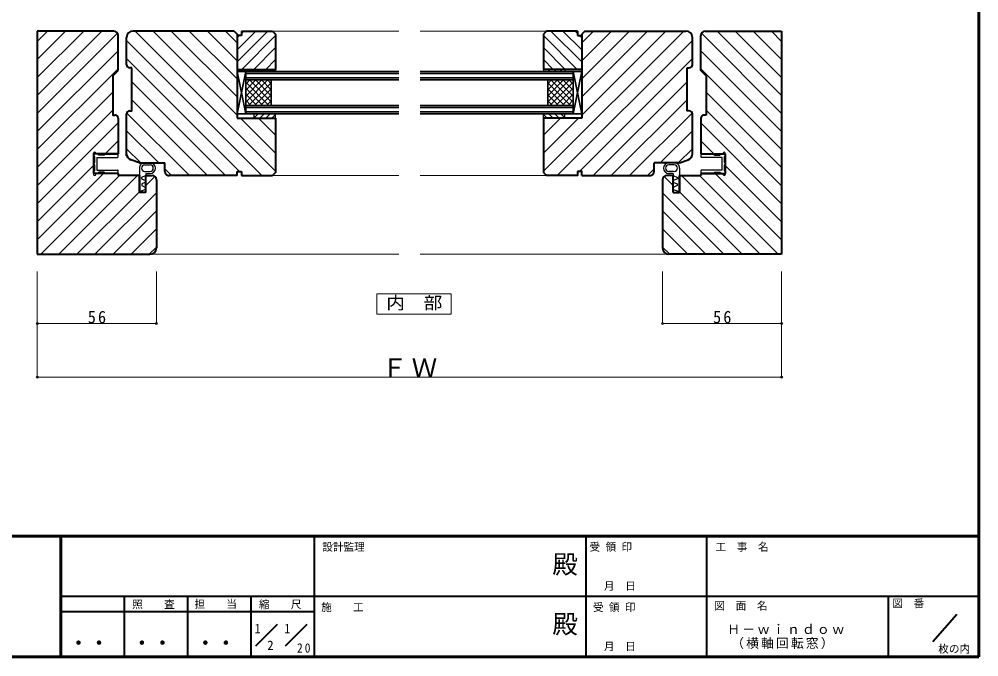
# Model space of a CAD drawing. Units: millimetres, scale not verified. Extents: x -400 to 399, y -280 to 280.
# Drawn here: x -51.7 to 399.5, y -280.5 to 19.5 of the extents above; entities that cross this region are included whole.
import ezdxf
from ezdxf.enums import TextEntityAlignment as Align

# ---------------------------------------------------------------- set-up
doc = ezdxf.new("R2010")
doc.units = ezdxf.units.MM
doc.header["$LTSCALE"] = 2
doc.header["$PDMODE"] = 32
doc.header["$PDSIZE"] = 1
for name, color, linetype, lineweight in [('0-0_0', 2, 'Continuous', 40), ('0-1_外枠', 5, 'Continuous', 60), ('1-0_アルミ', 7, 'Continuous', 25), ('1-1_木', 2, 'Continuous', 40), ('1-2_ガラス', 4, 'Continuous', 18), ('1-3_金具', 7, 'Continuous', 25), ('1-4_寸法', 4, 'Continuous', 18), ('2-1_寸法線', 7, 'Continuous', 25)]:
    doc.layers.add(name, color=color, linetype=linetype, lineweight=lineweight)
doc.styles.add('ＭＳ ゴシック', font='')
doc.styles.get('ＭＳ ゴシック').set_extended_font_data('MS Gothic')

msp = doc.modelspace()

# ---------------------------------------------------------------- linework, layer by layer
at = {"layer": '0-0_0', "color": 4, "lineweight": 18}
for p, q in [((116.387, -109.678), (116.387, -119.331)), ((151.354, -109.678), (116.387, -109.678))]:
    msp.add_line(p, q, dxfattribs=at)
at = {"layer": '0-0_0'}
for p, q in [((87.06, -280.5), (87.06, -223.7)), ((214.86, -280.5), (214.86, -223.7)), ((271.66, -280.5), (271.66, -223.7)), ((399.46, -252.1), (-32.22, -252.1)), ((-2.4, -252.1), (-2.4, -280.5)), ((27.42, -252.1), (27.42, -280.5)), ((57.24, -252.1), (57.24, -280.5)), ((356.86, -252.1), (356.86, -280.5)), ((-32.22, -259.2), (87.06, -259.2)), ((377.792, -273.241), (389.061, -260.472)), ((59.5, -275.315), (69.724, -265.091)), ((73.458, -275.315), (83.681, -265.091))]:
    msp.add_line(p, q, dxfattribs=at)
at = {"layer": '0-0_0', "color": 4, "lineweight": 18}
msp.add_lwpolyline([(116.387, -119.331), (151.354, -119.331), (151.354, -109.678)], dxfattribs=at)
at = {"layer": '0-1_外枠'}
for p, q in [((399.46, -280.5), (399.46, 280.4)), ((399.46, -223.7), (-400, -223.7)), ((-32.22, -223.7), (-32.22, -280.5))]:
    msp.add_line(p, q, dxfattribs=at)
msp.add_lwpolyline([(-400, 280.4), (-400, -280.5), (399.46, -280.5)], dxfattribs=at)
at = {"layer": '1-0_アルミ'}
for p, q in [((-15.731, -43.486), (-15.731, -43.986)), ((-14.731, -43.986), (-15.731, -43.986)), ((-14.231, -44.486), (-14.731, -43.986)), ((-11.731, -44.486), (-14.231, -44.486)), ((-11.231, -43.986), (-11.731, -44.486)), ((-11.231, -43.986), (-5.531, -43.986)), ((-5.231, -45.186), (-5.231, -44.286)), ((268.769, -44.286), (268.769, -45.186)), ((274.769, -43.986), (269.069, -43.986)), ((274.769, -43.986), (275.269, -44.486)), ((275.269, -44.486), (277.769, -44.486)), ((278.269, -43.986), (277.769, -44.486)), ((278.269, -43.986), (279.269, -43.986)), ((279.269, -43.486), (279.269, -43.986)), ((280.269, -44.736), (279.769, -45.236)), ((280.269, -44.736), (280.269, -43.486)), ((-16.731, -48.236), (-16.231, -47.736)), ((-16.731, -48.736), (-16.731, -48.236)), ((-16.231, -47.736), (-16.231, -45.236)), ((-15.231, -45.486), (-5.531, -45.486)), ((-15.231, -45.486), (-15.231, -51.486)), ((278.769, -45.486), (269.069, -45.486)), ((278.769, -51.486), (278.769, -45.486)), ((280.269, -48.736), (279.769, -49.236)), ((279.769, -49.236), (279.769, -51.736)), ((280.269, -48.236), (280.269, -48.736)), ((-16.731, -52.236), (-16.231, -51.736)), ((-16.731, -52.236), (-16.731, -53.486)), ((-14.731, -52.986), (-15.731, -52.986)), ((-15.731, -53.486), (-15.731, -52.986)), ((-15.231, -51.486), (-5.531, -51.486)), ((-14.731, -52.986), (-14.231, -52.486)), ((-11.731, -52.486), (-14.231, -52.486)), ((-11.231, -52.986), (-11.731, -52.486)), ((-11.231, -52.986), (-5.531, -52.986)), ((-5.231, -52.686), (-5.231, -51.786)), ((268.769, -51.786), (268.769, -52.686)), ((278.769, -51.486), (269.069, -51.486)), ((274.769, -52.986), (269.069, -52.986)), ((274.769, -52.986), (275.269, -52.486)), ((275.269, -52.486), (277.769, -52.486)), ((277.769, -52.486), (278.269, -52.986)), ((278.269, -52.986), (279.269, -52.986)), ((279.269, -53.486), (279.269, -52.986)), ((279.769, -51.736), (280.269, -52.236)), ((280.269, -52.236), (280.269, -53.486))]:
    msp.add_line(p, q, dxfattribs=at)
for points in [[(-16.231, -45.236), (-16.731, -44.736), (-16.731, -43.486)], [(-16.231, -51.736), (-16.231, -49.236), (-16.731, -48.736)], [(279.769, -45.236), (279.769, -47.736), (280.269, -48.236)]]:
    msp.add_lwpolyline(points, dxfattribs=at)
for centre, radius, start, end in [((-16.231, -43.486), 0.5, 0.00002, 180.00002), ((-5.531, -44.286), 0.3, 0.00002, 90.00002), ((269.069, -44.286), 0.3, 90, 180), ((279.769, -43.486), 0.5, 0, 179.99998), ((-5.531, -45.186), 0.3, 270, 0.00002), ((269.069, -45.186), 0.3, 180, 270), ((-16.231, -53.486), 0.5, 180, 359.99998), ((-5.531, -51.786), 0.3, 0.00002, 90.00002), ((-5.531, -52.686), 0.3, 270, 0.00002), ((269.069, -51.786), 0.3, 90, 180), ((269.069, -52.686), 0.3, 180, 270), ((279.769, -53.486), 0.5, 180, 0.00002)]:
    msp.add_arc(centre, radius, start, end, dxfattribs=at)
at = {"layer": '1-1_木', "color": 4, "lineweight": 18}
for p, q in [((-43.231, -7.908), (-21.409, 13.914)), ((-43.231, -16.393), (-12.924, 13.914)), ((-43.231, 9.063), (-38.379, 13.914)), ((-43.231, 0.577), (-29.894, 13.914)), ((2.805, 13.914), (68.769, -52.049)), ((11.291, 13.914), (50.769, -25.564)), ((19.776, 13.914), (50.769, -17.078)), ((28.261, 13.914), (50.769, -8.593)), ((36.747, 13.914), (50.769, -0.108)), ((45.232, 13.914), (50.769, 8.378)), ((65.236, 13.914), (50.769, -0.553)), ((59.58, 13.914), (50.769, 5.104)), ((53.923, 13.914), (52.769, 12.761)), ((67.355, 13.914), (126.769, 13.914)), ((198.183, 13.914), (136.769, 13.914)), ((260.732, 13.914), (194.769, -52.049)), ((198.301, 13.914), (212.769, -0.553)), ((203.958, 13.914), (212.769, 5.104)), ((209.615, 13.914), (210.769, 12.761)), ((235.276, 13.914), (212.769, -8.593)), ((243.761, 13.914), (212.769, -17.078)), ((226.791, 13.914), (212.769, -0.108)), ((252.247, 13.914), (212.769, -25.564)), ((218.306, 13.914), (212.769, 8.378)), ((306.769, -16.393), (276.461, 13.914)), ((306.769, -7.908), (284.946, 13.914)), ((306.769, 0.577), (293.432, 13.914)), ((306.769, 9.063), (301.917, 13.914)), ((-43.231, -24.879), (-5.477, 12.875)), ((-1.231, 9.466), (62.32, -54.086)), ((51.923, 11.914), (50.769, 10.761)), ((68.769, 11.79), (52.893, -4.086)), ((194.769, 11.79), (210.644, -4.086)), ((264.769, 9.466), (201.217, -54.086)), ((211.615, 11.914), (212.769, 10.761)), ((306.769, -24.879), (269.015, 12.875)), ((-43.231, -33.364), (-5.231, 4.636)), ((68.769, 6.133), (58.55, -4.086)), ((194.769, 6.133), (204.987, -4.086)), ((306.769, -33.364), (268.769, 4.636)), ((-1.231, 0.98), (51.835, -52.086)), ((68.769, 0.476), (64.207, -4.086)), ((194.769, 0.476), (199.33, -4.086)), ((264.769, 0.98), (211.703, -52.086)), ((-43.231, -41.849), (-5.231, -3.849)), ((306.769, -41.849), (268.769, -3.849)), ((1.269, -10.005), (45.35, -54.086)), ((262.269, -10.005), (218.188, -54.086)), ((-43.231, -50.335), (-7.731, -14.834)), ((306.769, -50.335), (271.269, -14.834)), ((1.269, -18.49), (36.864, -54.086)), ((262.269, -18.49), (226.673, -54.086)), ((-43.231, -58.82), (-7.731, -23.32)), ((-1.231, -24.475), (28.379, -54.086)), ((264.769, -24.475), (235.158, -54.086)), ((306.769, -58.82), (271.269, -23.32)), ((-43.231, -67.305), (-5.231, -29.305)), ((52.291, -27.086), (68.769, -43.564)), ((60.776, -27.086), (68.769, -35.078)), ((202.761, -27.086), (194.769, -35.078)), ((211.247, -27.086), (194.769, -43.564)), ((306.769, -67.305), (268.769, -29.305)), ((-1.231, -32.961), (13.894, -48.086)), ((264.769, -32.961), (249.644, -48.086)), ((-11.326, -43.886), (-5.231, -37.79)), ((274.864, -43.886), (268.769, -37.79)), ((-1.231, -41.446), (5.408, -48.086)), ((264.769, -41.446), (258.129, -48.086)), ((-43.231, -75.791), (-16.731, -49.29)), ((306.769, -75.791), (280.269, -49.29)), ((-43.231, -84.276), (-12.041, -53.086)), ((-41.556, -91.086), (-4.556, -54.086)), ((-33.07, -91.086), (3.93, -54.086)), ((16.769, -50.961), (19.894, -54.086)), ((67.355, -54.086), (126.769, -54.086)), ((198.183, -54.086), (136.769, -54.086)), ((246.769, -50.961), (243.644, -54.086)), ((296.608, -91.086), (259.608, -54.086)), ((305.093, -91.086), (268.093, -54.086)), ((306.769, -84.276), (275.579, -53.086)), ((7.769, -58.732), (11.995, -54.506)), ((255.769, -58.732), (251.543, -54.506)), ((-24.585, -91.086), (4.769, -61.732)), ((-16.1, -91.086), (12.769, -62.217)), ((279.637, -91.086), (250.769, -62.217)), ((288.123, -91.086), (258.769, -61.732)), ((-7.614, -91.086), (12.769, -70.702)), ((271.152, -91.086), (250.769, -70.702)), ((0.871, -91.086), (12.769, -79.188)), ((262.667, -91.086), (250.769, -79.188)), ((9.356, -91.086), (12.769, -87.673)), ((254.181, -91.086), (250.769, -87.673)), ((9.769, -91.086), (126.769, -91.086)), ((253.769, -91.086), (136.769, -91.086))]:
    msp.add_line(p, q, dxfattribs=at)
at = {"layer": '1-1_木'}
for p, q in [((-43.231, 13.914), (-43.231, -91.086)), ((-7.231, 13.914), (-43.231, 13.914)), ((49.355, 13.914), (1.769, 13.914)), ((49.355, 13.914), (50.769, 12.5)), ((52.769, 13.914), (52.769, 11.914)), ((52.769, 13.914), (67.355, 13.914)), ((67.355, 13.914), (68.769, 12.5)), ((196.183, 13.914), (194.769, 12.5)), ((210.769, 13.914), (196.183, 13.914)), ((210.769, 13.914), (210.769, 11.914)), ((214.183, 13.914), (212.769, 12.5)), ((214.183, 13.914), (261.769, 13.914)), ((270.769, 13.914), (306.769, 13.914)), ((306.769, 13.914), (306.769, -91.086)), ((-5.231, -4.586), (-5.231, 11.914)), ((-1.231, -1.886), (-1.231, 10.914)), ((50.769, 12.5), (50.769, -27.086)), ((52.769, 11.914), (50.769, 11.914)), ((68.769, 12.5), (68.769, -4.086)), ((194.769, 12.5), (194.769, -4.086)), ((210.769, 11.914), (212.769, 11.914)), ((212.769, 12.5), (212.769, -27.086)), ((264.769, -1.886), (264.769, 10.914)), ((268.769, -4.586), (268.769, 11.914)), ((1.269, -3.386), (0.269, -3.386)), ((50.769, -4.086), (68.769, -4.086)), ((212.769, -4.086), (194.769, -4.086)), ((262.269, -3.386), (263.269, -3.386)), ((-7.731, -7.086), (-5.231, -4.586)), ((271.269, -7.086), (268.769, -4.586)), ((271.269, -7.086), (271.269, -25.586)), ((-1.231, -44.801), (-1.231, -25.086)), ((264.769, -43.801), (264.769, -25.086)), ((271.269, -25.586), (270.269, -25.586)), ((-5.231, -27.086), (-5.231, -43.886)), ((50.769, -27.086), (68.769, -27.086)), ((68.769, -27.086), (68.769, -52.671)), ((212.769, -27.086), (194.769, -27.086)), ((194.769, -27.086), (194.769, -52.671)), ((268.769, -27.086), (268.769, -43.886)), ((-16.731, -43.886), (-16.731, -53.086)), ((-5.231, -43.886), (-16.731, -43.886)), ((268.769, -43.886), (280.269, -43.886)), ((280.269, -43.886), (280.269, -53.086)), ((4.769, -48.086), (0.743, -46.62)), ((4.769, -48.086), (16.769, -48.086)), ((16.769, -52.086), (16.769, -48.086)), ((258.769, -48.086), (246.769, -48.086)), ((246.769, -52.086), (246.769, -48.086)), ((258.769, -48.086), (262.795, -46.62)), ((-5.231, -53.086), (-16.731, -53.086)), ((-5.231, -53.086), (-5.231, -54.086)), ((7.769, -62.086), (7.769, -54.086)), ((7.769, -54.086), (10.769, -54.086)), ((50.769, -54.086), (18.769, -54.086)), ((50.769, -52.086), (52.769, -52.086)), ((50.769, -54.086), (50.769, -52.086)), ((52.769, -52.086), (52.769, -54.086)), ((52.769, -54.086), (67.355, -54.086)), ((68.769, -52.671), (67.355, -54.086)), ((194.769, -52.671), (196.183, -54.086)), ((212.769, -54.086), (244.769, -54.086)), ((255.769, -54.086), (252.769, -54.086)), ((255.769, -62.086), (255.769, -54.086)), ((258.769, -54.086), (268.769, -54.086)), ((258.769, -62.086), (258.769, -54.086)), ((268.769, -53.086), (280.269, -53.086)), ((268.769, -53.086), (268.769, -54.086)), ((12.769, -56.086), (12.769, -88.086)), ((250.769, -56.086), (250.769, -88.086)), ((7.769, -62.086), (4.769, -62.086)), ((255.769, -62.086), (258.769, -62.086)), ((-43.231, -91.086), (9.769, -91.086)), ((306.769, -91.086), (253.769, -91.086))]:
    msp.add_line(p, q, dxfattribs=at)
for points in [[(0.269, -23.586), (1.269, -23.586), (1.269, -3.386)], [(263.269, -23.586), (262.269, -23.586), (262.269, -3.386)], [(-7.731, -7.086), (-7.731, -25.586), (-6.731, -25.586)], [(4.769, -62.086), (4.769, -54.086), (-5.231, -54.086)], [(210.769, -52.086), (210.769, -54.086), (196.183, -54.086)], [(212.769, -54.086), (212.769, -52.086), (210.769, -52.086)]]:
    msp.add_lwpolyline(points, dxfattribs=at)
for centre, radius, start, end in [((-7.231, 11.914), 2, 0.00002, 89.99998), ((1.769, 10.914), 3, 90.00002, 180), ((261.769, 10.914), 3, 0.00002, 89.99998), ((270.769, 11.914), 2, 90.00002, 179.99998), ((0.269, -1.886), 1.5, 180, 270.00003), ((263.269, -1.886), 1.5, 269.99997, 0.00002), ((-6.731, -27.086), 1.5, 0, 90), ((0.269, -25.086), 1.5, 90.00002, 180), ((263.269, -25.086), 1.5, 0.00002, 89.99998), ((270.269, -27.086), 1.5, 89.99998, 180), ((1.769, -43.801), 3, 180, 249.99992), ((261.769, -43.801), 3, 290.00008, 0.00002), ((10.769, -56.086), 2, 0.00002, 89.99998), ((18.769, -52.086), 2, 180, 270.00003), ((244.769, -52.086), 2, 269.99997, 0.00002), ((252.769, -56.086), 2, 90.00002, 179.99998), ((9.769, -88.086), 3, 269.99998, 359.99995), ((253.769, -88.086), 3, 180.00005, 270.00003)]:
    msp.add_arc(centre, radius, start, end, dxfattribs=at)
at = {"layer": '1-2_ガラス', "color": 3, "lineweight": 35}
for p, q in [((50.769, -5.086), (126.769, -5.086)), ((50.769, -25.086), (54.769, -5.086)), ((50.769, -5.086), (54.769, -25.086)), ((54.769, -5.086), (54.769, -25.086)), ((54.769, -6.086), (126.769, -6.086)), ((54.769, -8.086), (126.769, -8.086)), ((212.769, -5.086), (136.769, -5.086)), ((208.769, -6.086), (136.769, -6.086)), ((208.769, -8.086), (136.769, -8.086)), ((212.769, -25.086), (208.769, -5.086)), ((208.769, -5.086), (208.769, -25.086)), ((212.769, -5.086), (208.769, -25.086)), ((54.769, -9.086), (126.769, -9.086)), ((66.769, -9.086), (66.769, -21.086)), ((208.769, -9.086), (136.769, -9.086)), ((196.769, -9.086), (196.769, -21.086)), ((54.769, -21.086), (126.769, -21.086)), ((54.769, -22.086), (126.769, -22.086)), ((208.769, -21.086), (136.769, -21.086)), ((208.769, -22.086), (136.769, -22.086)), ((50.769, -25.086), (126.769, -25.086)), ((54.769, -24.086), (126.769, -24.086)), ((208.769, -24.086), (136.769, -24.086)), ((212.769, -25.086), (136.769, -25.086))]:
    msp.add_line(p, q, dxfattribs=at)
at = {"layer": '1-2_ガラス'}
for p, q in [((65.243, -9.086), (54.769, -19.56)), ((62.415, -9.086), (54.769, -16.732)), ((56.758, -9.086), (54.769, -11.075)), ((59.587, -9.086), (54.769, -13.903)), ((54.769, -10.15), (65.704, -21.086)), ((54.769, -12.979), (62.876, -21.086)), ((66.769, -10.389), (56.072, -21.086)), ((56.532, -9.086), (66.769, -19.322)), ((66.769, -13.217), (58.9, -21.086)), ((59.361, -9.086), (66.769, -16.494)), ((62.189, -9.086), (66.769, -13.665)), ((65.018, -9.086), (66.769, -10.837)), ((198.52, -9.086), (196.769, -10.837)), ((204.177, -9.086), (196.769, -16.494)), ((207.005, -9.086), (196.769, -19.322)), ((201.348, -9.086), (196.769, -13.665)), ((196.769, -10.389), (207.466, -21.086)), ((196.769, -13.217), (204.637, -21.086)), ((208.769, -10.15), (197.833, -21.086)), ((198.294, -9.086), (208.769, -19.56)), ((208.769, -12.979), (200.662, -21.086)), ((201.123, -9.086), (208.769, -16.732)), ((203.951, -9.086), (208.769, -13.903)), ((206.779, -9.086), (208.769, -11.075)), ((54.769, -15.807), (60.047, -21.086)), ((66.769, -16.045), (61.729, -21.086)), ((196.769, -16.045), (201.809, -21.086)), ((208.769, -15.807), (203.49, -21.086)), ((54.769, -18.636), (57.219, -21.086)), ((66.769, -18.874), (64.557, -21.086)), ((196.769, -18.874), (198.981, -21.086)), ((208.769, -18.636), (206.319, -21.086))]:
    msp.add_line(p, q, dxfattribs=at)
at = {"layer": '1-3_金具'}
for p, q in [((58.769, -4.086), (58.769, -5.086)), ((68.769, -4.086), (68.769, -5.086)), ((194.769, -4.086), (194.769, -5.086)), ((204.769, -4.086), (204.769, -5.086)), ((58.769, -27.086), (58.769, -25.086)), ((68.769, -27.086), (68.769, -25.086)), ((194.769, -27.086), (194.769, -25.086)), ((204.769, -27.086), (204.769, -25.086)), ((9.832, -48.086), (7.269, -48.086)), ((7.269, -49.086), (9.832, -49.086)), ((253.715, -48.086), (256.278, -48.086)), ((256.278, -49.086), (253.715, -49.086)), ((4.769, -50.586), (4.769, -54.086)), ((7.779, -54.086), (5.819, -55.013)), ((7.269, -52.086), (9.832, -52.086)), ((7.779, -53.086), (7.779, -54.086)), ((7.779, -53.086), (9.832, -53.086)), ((256.278, -52.086), (253.715, -52.086)), ((255.769, -53.086), (253.715, -53.086)), ((255.769, -53.086), (255.769, -54.086)), ((255.769, -54.086), (257.728, -55.013)), ((258.778, -50.586), (258.778, -54.086)), ((5.819, -55.013), (5.819, -55.591)), ((5.819, -55.591), (7.726, -56.343)), ((7.726, -57.202), (5.889, -57.901)), ((5.889, -57.901), (5.889, -58.811)), ((257.728, -55.591), (255.822, -56.343)), ((255.822, -57.202), (257.658, -57.901)), ((257.658, -57.901), (257.659, -58.811)), ((257.728, -55.013), (257.728, -55.591)), ((5.889, -58.811), (7.726, -59.634)), ((7.726, -60.561), (5.889, -61.313)), ((5.889, -61.313), (5.889, -61.541)), ((257.659, -58.811), (255.822, -59.634)), ((255.822, -60.561), (257.659, -61.313)), ((257.659, -61.313), (257.659, -61.541))]:
    msp.add_line(p, q, dxfattribs=at)
at = {"layer": '1-3_金具', "color": 4, "lineweight": 18}
for p, q in [((60.018, -4.086), (61.018, -5.086)), ((62.846, -4.086), (63.846, -5.086)), ((65.674, -4.086), (66.674, -5.086)), ((68.503, -4.086), (68.769, -4.352)), ((195.035, -4.086), (194.769, -4.352)), ((197.863, -4.086), (196.863, -5.086)), ((200.691, -4.086), (199.691, -5.086)), ((203.52, -4.086), (202.52, -5.086)), ((60.557, -25.086), (58.769, -26.874)), ((63.385, -25.086), (61.385, -27.086)), ((66.214, -25.086), (64.214, -27.086)), ((68.769, -25.359), (67.042, -27.086)), ((194.769, -25.359), (196.495, -27.086)), ((197.324, -25.086), (199.324, -27.086)), ((200.152, -25.086), (202.152, -27.086)), ((202.981, -25.086), (204.769, -26.874))]:
    msp.add_line(p, q, dxfattribs=at)
at = {"layer": '1-3_金具', "color": 2, "lineweight": 40}
for p, q in [((4.769, -54.086), (4.769, -61.576)), ((258.778, -54.086), (258.779, -61.576)), ((5.889, -61.576), (4.769, -61.576)), ((257.659, -61.576), (258.779, -61.576))]:
    msp.add_line(p, q, dxfattribs=at)
at = {"layer": '1-3_金具'}
for centre, radius, start, end in [((7.269, -50.586), 2.5, 89.99902, 179.99905), ((7.269, -50.586), 1.5, 89.99905, 269.99904), ((9.832, -50.586), 2.5, 269.9991, 89.99905), ((9.832, -50.586), 1.5, 269.9991, 89.99905), ((253.715, -50.586), 2.5, 90.00095, 270.0009), ((253.715, -50.586), 1.5, 90.00095, 270.0009), ((256.278, -50.586), 2.5, 0.00095, 90.00098), ((256.278, -50.586), 1.5, 270.00096, 90.00095)]:
    msp.add_arc(centre, radius, start, end, dxfattribs=at)
at = {"layer": '1-4_寸法'}
for p, q in [((-43.231, -99.198), (-43.231, -148.908)), ((-43.231, -99.198), (-43.231, -123.645)), ((12.769, -99.198), (12.769, -123.645)), ((250.769, -99.198), (250.769, -123.645)), ((306.769, -99.198), (306.769, -148.908)), ((306.769, -99.198), (306.769, -123.645)), ((-43.231, -123.645), (12.769, -123.645)), ((250.769, -123.645), (306.769, -123.645)), ((-43.231, -148.908), (306.769, -148.908))]:
    msp.add_line(p, q, dxfattribs=at)
for p in [(-43.231, -123.645), (12.769, -123.645), (250.769, -123.645), (306.769, -123.645), (-43.231, -148.908), (306.769, -148.908)]:
    msp.add_point(p, dxfattribs=at)

# ---------------------------------------------------------------- texts
at = {"layer": '0-0_0', "style": 'ＭＳ ゴシック', "width": 1.1}
msp.add_text('内\u3000部', height=5.865, dxfattribs=at).set_placement((120.861, -118.648), align=Align.BOTTOM_LEFT)
at = {"layer": '0-0_0', "style": 'ＭＳ ゴシック'}
for s, height, p in [('設計監理', 3.666, (90.79, -231.735)), ('受 領 印', 3.666, (216.437, -231.735)), ('工  事  名', 3.666, (275.678, -231.712)), ('殿', 8.798, (198.946, -243.972)), ('月  日', 3.666, (223.208, -250.133)), ('照    査', 3.666, (1.429, -258.74)), ('担    当', 3.666, (30.674, -258.591)), ('縮    尺', 3.666, (61.003, -258.773)), ('施    工', 3.666, (90.248, -260.135)), ('受 領 印', 3.666, (218.062, -260.135)), ('図\u3000面\u3000名', 3.666, (275.136, -259.426)), ('図\u3000番', 3.666, (358.826, -258.295)), ('殿', 8.798, (198.946, -272.13)), ('・', 7.331, (-28.842, -279.82)), ('・', 7.331, (-19.186, -279.82)), ('・', 7.331, (0.978, -279.82)), ('・', 7.331, (10.634, -279.82)), ('・', 7.331, (30.798, -279.82)), ('・', 7.331, (40.454, -279.82)), ('月  日', 3.666, (223.208, -278.534)), ('枚の内', 3.666, (380.399, -279.687))]:
    msp.add_text(s, height=height, dxfattribs=at).set_placement(p, align=Align.BOTTOM_LEFT)
at = {"layer": '0-0_0', "color": 3, "style": 'ＭＳ ゴシック'}
for s, p in [('1', (58.856, -270.691)), ('2', (64.917, -278.596))]:
    msp.add_text(s, height=4.399, dxfattribs=at).set_placement(p, align=Align.BOTTOM_LEFT)
at = {"layer": '1-4_寸法', "color": 2, "attachment_point": 7, "style": 'ＭＳ ゴシック'}
for s, insert, char_height in [('\\T1.27;\\W0.95;56', (-19.481, -123.645), 5.865), ('\\T1.27;\\W0.95;56', (274.519, -123.645), 5.865), ('\\T1.17;ＦＷ', (118.769, -148.908), 8.798)]:
    msp.add_mtext(s, dxfattribs=dict(at, insert=insert, char_height=char_height))
at = {"layer": '2-1_寸法線', "color": 3, "style": 'ＭＳ ゴシック'}
msp.add_text('1', height=4.399, dxfattribs=at).set_placement((72.813, -270.691), align=Align.BOTTOM_LEFT)
at = {"layer": '2-1_寸法線', "color": 3, "char_height": 4.399, "attachment_point": 7, "style": 'ＭＳ ゴシック'}
for s, insert in [('\\T1.17;Ｈ－ｗｉｎｄｏｗ', (281.215, -269.791)), ('\\T1.36;\\W0.9;20', (78.874, -278.596)), ('\\T1.17;（横軸回転窓）', (283.049, -276.839))]:
    msp.add_mtext(s, dxfattribs=dict(at, insert=insert))

doc.saveas('drawing.dxf')
